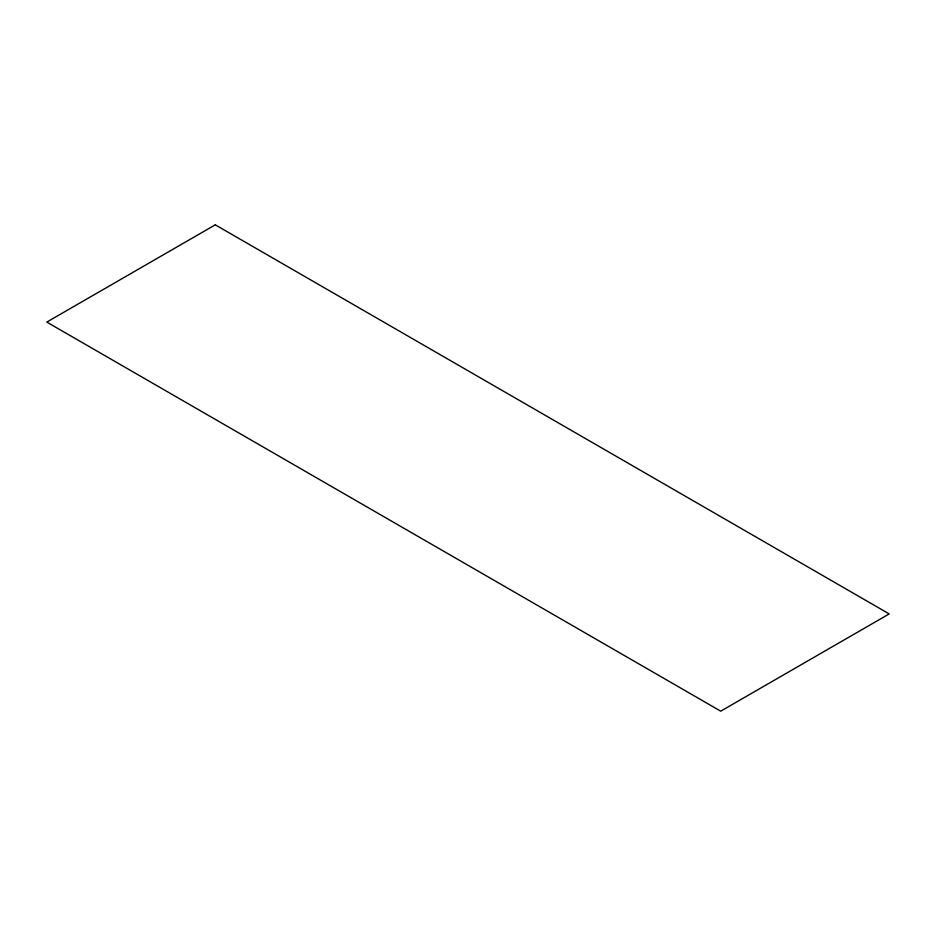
<?xml version="1.0" encoding="UTF-8"?>
<svg xmlns="http://www.w3.org/2000/svg" width="936" height="936" viewBox="0 0 936 936"><rect width="100%" height="100%" fill="white"/><g stroke="black" fill="none" stroke-linecap="round" stroke-linejoin="round"><path stroke-width="1.4" d="M215.28 224.827L46.8 322.089L720.72 711.173L889.2 613.911L215.28 224.827"/></g></svg>
